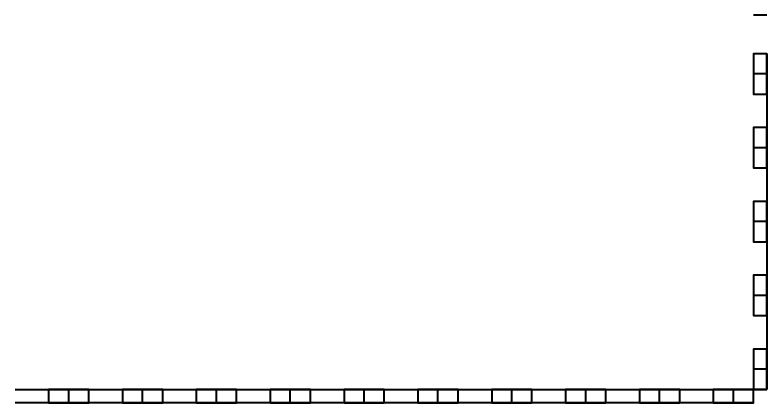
# Model space of a CAD drawing. Header units: inches. Extents: x -422522 to 22891, y -2973 to 414515.
# Drawn here: x 22236.1 to 22522, y 5421.7 to 5569.2 of the extents above; entities that cross this region are included whole.
import ezdxf

# ---------------------------------------------------------------- set-up
doc = ezdxf.new("R2010")
doc.units = ezdxf.units.IN
doc.header["$MEASUREMENT"] = 0
doc.layers.get('0').update_dxf_attribs({"lineweight": 40})

msp = doc.modelspace()

# ---------------------------------------------------------------- linework, layer by layer
for p, q in [((22521.99868, 5569.24164), (22516.89323, 5569.2408)), ((22522.00111, 5554.53529), (22522.02205, 5426.89893)), ((22522.00237, 5546.87711), (22516.89691, 5546.87627)), ((22522.00697, 5518.79711), (22516.90152, 5518.79627)), ((22522.01158, 5490.71711), (22516.90613, 5490.71627)), ((22522.01619, 5462.63711), (22516.91073, 5462.63627)), ((22522.02079, 5434.55711), (22516.91534, 5434.55627)), ((22256.54289, 5421.74993), (22256.54205, 5426.85538)), ((22284.62289, 5421.75454), (22284.62205, 5426.85999)), ((22312.70289, 5421.75914), (22312.70205, 5426.8646)), ((22340.78289, 5421.76375), (22340.78205, 5426.8692)), ((22368.86289, 5421.76835), (22368.86205, 5426.87381)), ((22396.93925, 5421.77296), (22396.93841, 5426.87841)), ((22425.01925, 5421.77756), (22425.01841, 5426.88302)), ((22453.09925, 5421.78217), (22453.09841, 5426.88762)), ((22481.17925, 5421.78678), (22481.17841, 5426.89223)), ((22509.25925, 5421.79138), (22509.25841, 5426.89684)), ((22522.02205, 5426.89893), (22516.12387, 5426.89796)), ((22376.52107, 5421.76961), (22236.12471, 5421.74658)), ((22516.91743, 5421.79264), (22376.52107, 5421.76961))]:
    msp.add_line(p, q)
for points in [[(22522.00362, 5539.21893), (22522.00111, 5554.53529), (22516.89566, 5554.53445), (22516.89817, 5539.21809)], [(22522.00823, 5511.13893), (22522.00572, 5526.45529), (22516.90026, 5526.45445), (22516.90278, 5511.13809)], [(22522.01284, 5483.05893), (22522.01032, 5498.37529), (22516.90487, 5498.37445), (22516.90738, 5483.05809)], [(22522.01744, 5454.97893), (22522.01493, 5470.29529), (22516.90948, 5470.29445), (22516.91199, 5454.97809)], [(22522.02205, 5426.89893), (22522.01954, 5442.21529), (22516.91408, 5442.21446), (22516.91659, 5426.89809)], [(22248.88471, 5421.74867), (22264.20107, 5421.75119), (22264.20023, 5426.85664), (22248.88387, 5426.85413)], [(22276.96471, 5421.75328), (22292.28107, 5421.75579), (22292.28023, 5426.86125), (22276.96387, 5426.85873)], [(22305.04471, 5421.75789), (22320.36107, 5421.7604), (22320.36023, 5426.86585), (22305.04387, 5426.86334)], [(22333.12471, 5421.76249), (22348.44107, 5421.765), (22348.44023, 5426.87046), (22333.12387, 5426.86795)], [(22361.20471, 5421.7671), (22376.52107, 5421.76961), (22376.52023, 5426.87506), (22361.20387, 5426.87255)], [(22389.28107, 5421.7717), (22404.59743, 5421.77421), (22404.59659, 5426.87967), (22389.28023, 5426.87716)], [(22417.36107, 5421.77631), (22432.67743, 5421.77882), (22432.67659, 5426.88427), (22417.36023, 5426.88176)], [(22445.44107, 5421.78091), (22460.75743, 5421.78343), (22460.75659, 5426.88888), (22445.44023, 5426.88637)], [(22473.52107, 5421.78552), (22488.83743, 5421.78803), (22488.83659, 5426.89349), (22473.52023, 5426.89097)], [(22501.60107, 5421.79012), (22516.91743, 5421.79264), (22516.91659, 5426.89809), (22501.60023, 5426.89558)]]:
    msp.add_lwpolyline(points, close=True)
msp.add_lwpolyline([(22236.12387, 5426.85204), (22522.02205, 5426.89893)])

doc.saveas('drawing.dxf')
